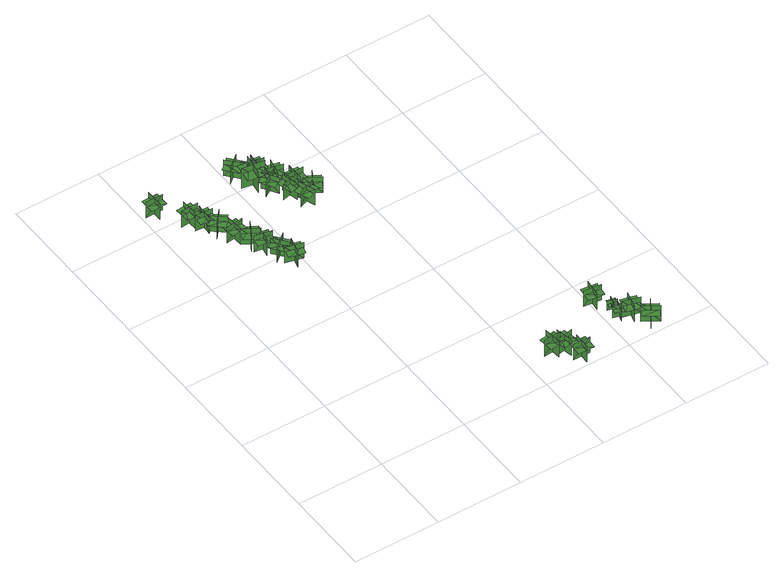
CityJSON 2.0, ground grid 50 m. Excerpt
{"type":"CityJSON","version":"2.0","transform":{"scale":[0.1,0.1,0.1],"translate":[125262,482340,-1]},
"CityObjects":{
"tree1":{"type":"SolitaryVegetationObject","geometry":[{"type":"MultiSurface","lod":"1","boundaries":[[[0,1,2]],[[0,2,3]],[[4,5,6]],[[4,6,7]],[[8,9,10]],[[8,10,11]],[[8,11,12]],[[8,12,13]]]}]},
"tree2":{"type":"SolitaryVegetationObject","geometry":[{"type":"MultiSurface","lod":"1","boundaries":[[[14,15,16]],[[14,16,17]],[[18,19,20]],[[18,20,21]],[[22,23,24]],[[22,24,25]],[[22,25,26]],[[22,26,27]]]}]},
"tree3":{"type":"SolitaryVegetationObject","geometry":[{"type":"MultiSurface","lod":"1","boundaries":[[[28,29,30]],[[28,30,31]],[[32,33,34]],[[32,34,35]],[[36,37,38]],[[36,38,39]],[[36,39,40]],[[36,40,41]]]}]},
"tree4":{"type":"SolitaryVegetationObject","geometry":[{"type":"MultiSurface","lod":"1","boundaries":[[[42,43,44]],[[42,44,45]],[[46,47,48]],[[46,48,49]],[[50,51,52]],[[50,52,53]],[[50,53,54]],[[50,54,55]]]}]},
"tree5":{"type":"SolitaryVegetationObject","geometry":[{"type":"MultiSurface","lod":"1","boundaries":[[[56,57,58]],[[56,58,59]],[[60,61,62]],[[60,62,63]],[[64,65,66]],[[64,66,67]],[[64,67,68]],[[64,68,69]]]}]},
"tree6":{"type":"SolitaryVegetationObject","geometry":[{"type":"MultiSurface","lod":"1","boundaries":[[[70,71,72]],[[70,72,73]],[[74,75,76]],[[74,76,77]],[[78,79,80]],[[78,80,81]],[[78,81,82]],[[78,82,83]]]}]},
"tree7":{"type":"SolitaryVegetationObject","geometry":[{"type":"MultiSurface","lod":"1","boundaries":[[[84,85,86]],[[84,86,87]],[[88,89,90]],[[88,90,91]],[[92,93,94]],[[92,94,95]],[[92,95,96]],[[92,96,97]]]}]},
"tree8":{"type":"SolitaryVegetationObject","geometry":[{"type":"MultiSurface","lod":"1","boundaries":[[[98,99,100]],[[98,100,101]],[[102,103,104]],[[102,104,105]],[[106,107,108]],[[106,108,109]],[[106,109,110]],[[106,110,111]]]}]},
"tree9":{"type":"SolitaryVegetationObject","geometry":[{"type":"MultiSurface","lod":"1","boundaries":[[[112,113,114]],[[112,114,115]],[[116,117,118]],[[116,118,119]],[[120,121,122]],[[120,122,123]],[[120,123,124]],[[120,124,125]]]}]},
"tree10":{"type":"SolitaryVegetationObject","geometry":[{"type":"MultiSurface","lod":"1","boundaries":[[[126,127,128]],[[126,128,129]],[[130,131,132]],[[130,132,133]],[[134,135,136]],[[134,136,137]],[[134,137,138]],[[134,138,139]]]}]},
"tree11":{"type":"SolitaryVegetationObject","geometry":[{"type":"MultiSurface","lod":"1","boundaries":[[[140,141,142]],[[140,142,143]],[[144,145,146]],[[144,146,147]],[[148,149,150]],[[148,150,151]],[[148,151,152]],[[148,152,153]]]}]},
"tree12":{"type":"SolitaryVegetationObject","geometry":[{"type":"MultiSurface","lod":"1","boundaries":[[[154,155,156]],[[154,156,157]],[[158,159,160]],[[158,160,161]],[[162,163,164]],[[162,164,165]],[[162,165,166]],[[162,166,167]]]}]},
"tree13":{"type":"SolitaryVegetationObject","geometry":[{"type":"MultiSurface","lod":"1","boundaries":[[[168,169,170]],[[168,170,171]],[[172,173,174]],[[172,174,175]],[[176,177,178]],[[176,178,179]],[[176,179,180]],[[176,180,181]]]}]},
"tree14":{"type":"SolitaryVegetationObject","geometry":[{"type":"MultiSurface","lod":"1","boundaries":[[[182,183,184]],[[182,184,185]],[[186,187,188]],[[186,188,189]],[[190,191,192]],[[190,192,193]],[[190,193,194]],[[190,194,195]]]}]},
"tree15":{"type":"SolitaryVegetationObject","geometry":[{"type":"MultiSurface","lod":"1","boundaries":[[[196,197,198]],[[196,198,199]],[[200,201,202]],[[200,202,203]],[[204,205,206]],[[204,206,207]],[[204,207,208]],[[204,208,209]]]}]},
"tree16":{"type":"SolitaryVegetationObject","geometry":[{"type":"MultiSurface","lod":"1","boundaries":[[[210,211,212]],[[210,212,213]],[[214,215,216]],[[214,216,217]],[[218,219,220]],[[218,220,221]],[[218,221,222]],[[218,222,223]]]}]},
"tree17":{"type":"SolitaryVegetationObject","geometry":[{"type":"MultiSurface","lod":"1","boundaries":[[[224,225,226]],[[224,226,227]],[[228,229,230]],[[228,230,231]],[[232,233,234]],[[232,234,235]],[[232,235,236]],[[232,236,237]]]}]},
"tree18":{"type":"SolitaryVegetationObject","geometry":[{"type":"MultiSurface","lod":"1","boundaries":[[[238,239,240]],[[238,240,241]],[[242,243,244]],[[242,244,245]],[[246,247,248]],[[246,248,249]],[[246,249,250]],[[246,250,251]]]}]},
"tree19":{"type":"SolitaryVegetationObject","geometry":[{"type":"MultiSurface","lod":"1","boundaries":[[[252,253,254]],[[252,254,255]],[[256,257,258]],[[256,258,259]],[[260,261,262]],[[260,262,263]],[[260,263,264]],[[260,264,265]]]}]},
"tree20":{"type":"SolitaryVegetationObject","geometry":[{"type":"MultiSurface","lod":"1","boundaries":[[[266,267,268]],[[266,268,269]],[[270,271,272]],[[270,272,273]],[[274,275,276]],[[274,276,277]],[[274,277,278]],[[274,278,279]]]}]},
"tree21":{"type":"SolitaryVegetationObject","geometry":[{"type":"MultiSurface","lod":"1","boundaries":[[[280,281,282]],[[280,282,283]],[[284,285,286]],[[284,286,287]],[[288,289,290]],[[288,290,291]],[[288,291,292]],[[288,292,293]]]}]},
"tree22":{"type":"SolitaryVegetationObject","geometry":[{"type":"MultiSurface","lod":"1","boundaries":[[[294,295,296]],[[294,296,297]],[[298,299,300]],[[298,300,301]],[[302,303,304]],[[302,304,305]],[[302,305,306]],[[302,306,307]]]}]},
"tree23":{"type":"SolitaryVegetationObject","geometry":[{"type":"MultiSurface","lod":"1","boundaries":[[[308,309,310]],[[308,310,311]],[[312,313,314]],[[312,314,315]],[[316,317,318]],[[316,318,319]],[[316,319,320]],[[316,320,321]]]}]},
"tree24":{"type":"SolitaryVegetationObject","geometry":[{"type":"MultiSurface","lod":"1","boundaries":[[[322,323,324]],[[322,324,325]],[[326,327,328]],[[326,328,329]],[[330,331,332]],[[330,332,333]],[[330,333,334]],[[330,334,335]]]}]},
"tree25":{"type":"SolitaryVegetationObject","geometry":[{"type":"MultiSurface","lod":"1","boundaries":[[[336,337,338]],[[336,338,339]],[[340,341,342]],[[340,342,343]],[[344,345,346]],[[344,346,347]],[[344,347,348]],[[344,348,349]]]}]},
"tree26":{"type":"SolitaryVegetationObject","geometry":[{"type":"MultiSurface","lod":"1","boundaries":[[[350,351,352]],[[350,352,353]],[[354,355,356]],[[354,356,357]],[[358,359,360]],[[358,360,361]],[[358,361,362]],[[358,362,363]]]}]}
},
"vertices":[
[58,2144,25],[60,2043,25],[60,2043,133],[58,2144,133],[9,2092,25],[109,2093,25],[109,2093,133],[9,2092,133],[13,2092,103],[14,2048,103],[106,2049,103],[105,2093,103],[104,2137,103],[12,2135,103],
[223,1951,16],[123,1945,16],[123,1945,125],[223,1951,125],[169,1998,16],[175,1898,16],[175,1898,125],[169,1998,125],[169,1994,95],[125,1992,95],[131,1900,95],[174,1902,95],[218,1905,95],[213,1997,95],
[213,1832,13],[219,1932,13],[219,1932,122],[213,1832,122],[266,1880,13],[166,1886,13],[166,1886,122],[266,1880,122],[262,1880,92],[264,1924,92],[173,1929,92],[170,1885,92],[168,1842,92],[260,1837,92],
[224,1780,12],[288,1857,12],[288,1857,121],[224,1780,121],[295,1787,12],[218,1851,12],[218,1851,121],[295,1787,121],[292,1790,90],[320,1824,90],[249,1882,90],[221,1849,90],[193,1815,90],[264,1756,90],
[296,1787,8],[303,1687,8],[303,1687,117],[296,1787,117],[250,1732,8],[349,1740,8],[349,1740,117],[250,1732,117],[254,1732,87],[257,1689,87],[349,1696,87],[345,1740,87],[342,1783,87],[250,1776,87],
[388,1633,7],[301,1684,7],[301,1684,116],[388,1633,116],[369,1702,7],[318,1615,7],[318,1615,116],[369,1702,116],[367,1698,85],[329,1721,85],[283,1641,85],[320,1619,85],[358,1597,85],[405,1676,85],
[386,1647,6],[368,1548,6],[368,1548,115],[386,1647,115],[327,1606,6],[426,1587,6],[426,1587,115],[327,1606,115],[331,1605,85],[323,1562,85],[414,1545,85],[422,1588,85],[430,1631,85],[339,1648,85],
[382,1480,4],[461,1543,4],[461,1543,113],[382,1480,113],[453,1473,4],[391,1551,4],[391,1551,113],[453,1473,113],[451,1476,83],[485,1504,83],[428,1576,83],[393,1548,83],[359,1521,83],[417,1449,83],
[446,1390,7],[470,1487,7],[470,1487,116],[446,1390,116],[507,1427,7],[409,1452,7],[409,1452,116],[507,1427,116],[503,1428,86],[513,1471,86],[424,1493,86],[413,1451,86],[403,1408,86],[492,1386,86],
[573,2124,21],[497,2058,21],[497,2058,130],[573,2124,130],[501,2128,21],[567,2053,21],[567,2053,130],[501,2128,130],[504,2125,100],[471,2096,100],[532,2027,100],[565,2056,100],[598,2085,100],[537,2154,100],
[653,1985,17],[525,2004,17],[525,2004,157],[653,1985,157],[598,2058,17],[578,1931,17],[578,1931,157],[598,2058,157],[597,2053,118],[541,2061,118],[523,1944,118],[579,1936,118],[635,1927,118],[652,2045,118],
[1146,221,14],[1156,121,14],[1156,121,123],[1146,221,123],[1101,165,14],[1201,174,14],[1201,174,123],[1101,165,123],[1105,166,93],[1109,122,93],[1201,130,93],[1197,174,93],[1193,218,93],[1101,209,93],
[592,1884,15],[677,1938,15],[677,1938,124],[592,1884,124],[662,1869,15],[609,1954,15],[609,1954,124],[662,1869,124],[660,1873,94],[697,1896,94],[648,1974,94],[611,1951,94],[574,1927,94],[623,1849,94],
[627,1983,17],[633,2083,17],[633,2083,126],[627,1983,126],[680,2031,17],[580,2037,17],[580,2037,126],[680,2031,126],[676,2031,96],[679,2075,96],[587,2081,96],[584,2037,96],[581,1993,96],[673,1987,96],
[1257,156,12],[1159,135,12],[1159,135,121],[1257,156,121],[1196,194,12],[1217,96,12],[1217,96,121],[1196,194,121],[1197,190,91],[1154,181,91],[1173,91,91],[1216,100,91],[1259,109,91],[1240,199,91],
[752,1846,12],[655,1822,12],[655,1822,121],[752,1846,121],[691,1882,12],[714,1785,12],[714,1785,121],[691,1882,121],[692,1878,91],[649,1868,91],[671,1779,91],[713,1789,91],[756,1799,91],[735,1889,91],
[736,1939,15],[638,1961,15],[638,1961,123],[736,1939,123],[697,1999,15],[675,1902,15],[675,1902,123],[697,1999,123],[696,1995,93],[654,2005,93],[634,1915,93],[676,1906,93],[719,1896,93],[739,1986,93],
[1255,111,14],[1252,11,14],[1252,11,122],[1255,111,122],[1203,62,14],[1303,59,14],[1303,59,122],[1203,62,122],[1207,62,92],[1206,18,92],[1298,15,92],[1299,59,92],[1301,103,92],[1209,105,92],
[729,1799,9],[765,1705,9],[765,1705,118],[729,1799,118],[700,1734,9],[794,1769,9],[794,1769,118],[700,1734,118],[704,1735,88],[720,1694,88],[806,1726,88],[791,1767,88],[775,1808,88],[689,1776,88],
[755,1820,10],[755,1920,10],[755,1920,119],[755,1820,119],[805,1870,10],[705,1871,10],[705,1871,119],[805,1870,119],[801,1870,88],[801,1914,88],[709,1915,88],[709,1871,88],[709,1827,88],[801,1827,88],
[779,1737,9],[830,1824,9],[830,1824,118],[779,1737,118],[848,1756,9],[762,1807,9],[762,1807,118],[848,1756,118],[845,1758,88],[867,1796,88],[787,1842,88],[765,1805,88],[743,1767,88],[823,1720,88],
[1518,392,13],[1506,293,13],[1506,293,122],[1518,392,122],[1462,348,13],[1562,335,13],[1562,335,122],[1462,348,122],[1466,347,92],[1461,304,92],[1552,292,92],[1558,336,92],[1563,379,92],[1472,390,92],
[1558,153,16],[1579,222,16],[1579,222,94],[1558,153,94],[1603,178,16],[1534,198,16],[1534,198,94],[1603,178,94],[1600,179,73],[1609,209,73],[1546,227,73],[1537,197,73],[1528,168,73],[1591,149,73],
[1540,256,16],[1595,243,16],[1595,243,78],[1540,256,78],[1561,222,16],[1575,277,16],[1575,277,78],[1561,222,78],[1562,224,61],[1586,218,61],[1598,269,61],[1574,275,61],[1550,281,61],[1538,230,61],
[1671,149,16],[1574,175,16],[1574,175,125],[1671,149,125],[1634,211,16],[1609,114,16],[1609,114,125],[1634,211,125],[1633,207,94],[1591,218,94],[1568,129,94],[1610,118,94],[1653,107,94],[1676,196,94],
[1649,25,19],[1702,110,19],[1702,110,127],[1649,25,127],[1719,42,19],[1633,95,19],[1633,95,127],[1719,42,127],[1715,44,97],[1738,81,97],[1660,130,97],[1637,92,97],[1614,55,97],[1692,7,97]
]}
